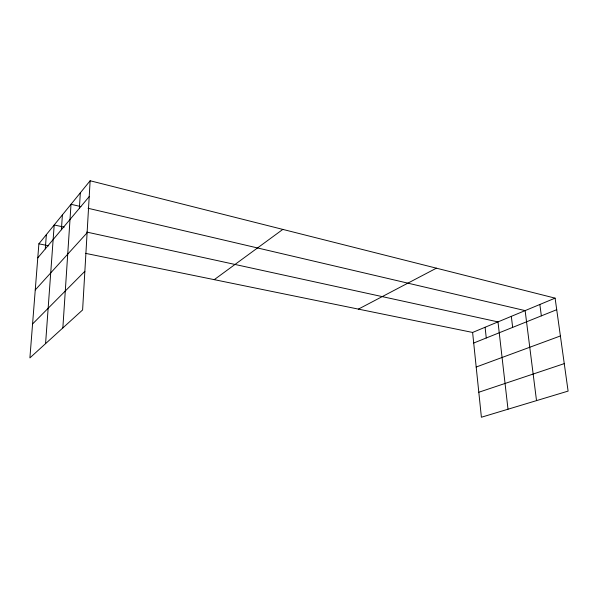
<?xml version="1.0" encoding="UTF-8"?>
<svg xmlns="http://www.w3.org/2000/svg" width="598" height="598" viewBox="0 0 598 598"><rect width="100%" height="100%" fill="white"/><g stroke="black" fill="none" stroke-linecap="round" stroke-linejoin="round"><path stroke-width="0.9" d="M90.134 180.76L82.606 309.951L29.9 357.896L38.885 243.812L90.134 180.76L555.101 298.14L568.1 391.099L481.397 417.24L472.607 332.451L85.424 253.328M79.37 208.313L80.334 192.825M62.85 327.921L71.013 204.284L80.887 206.594M61.377 229.752L62.409 214.869M45.575 343.641L54.201 224.968L64.165 227.143M45.284 248.925L46.367 234.603M37.771 257.873L89.214 196.578M35.245 289.963L87.106 232.786M32.569 323.959L84.856 271.313M214.256 279.655L282.832 229.408M358.411 309.114L436.413 268.181M472.607 332.451L555.101 298.14M473.698 343.028L556.716 309.697M476.187 367.023L560.393 335.964M478.804 392.251L564.258 363.629M38.885 243.812L48.73 245.823M86.8 232.084L497.992 321.896L508.008 409.219M88.063 208.276L525.126 310.609L536.518 400.623M539.845 304.487L541.354 315.864M511.327 316.349L512.658 327.383M485.09 327.263L486.264 337.982"/></g></svg>
